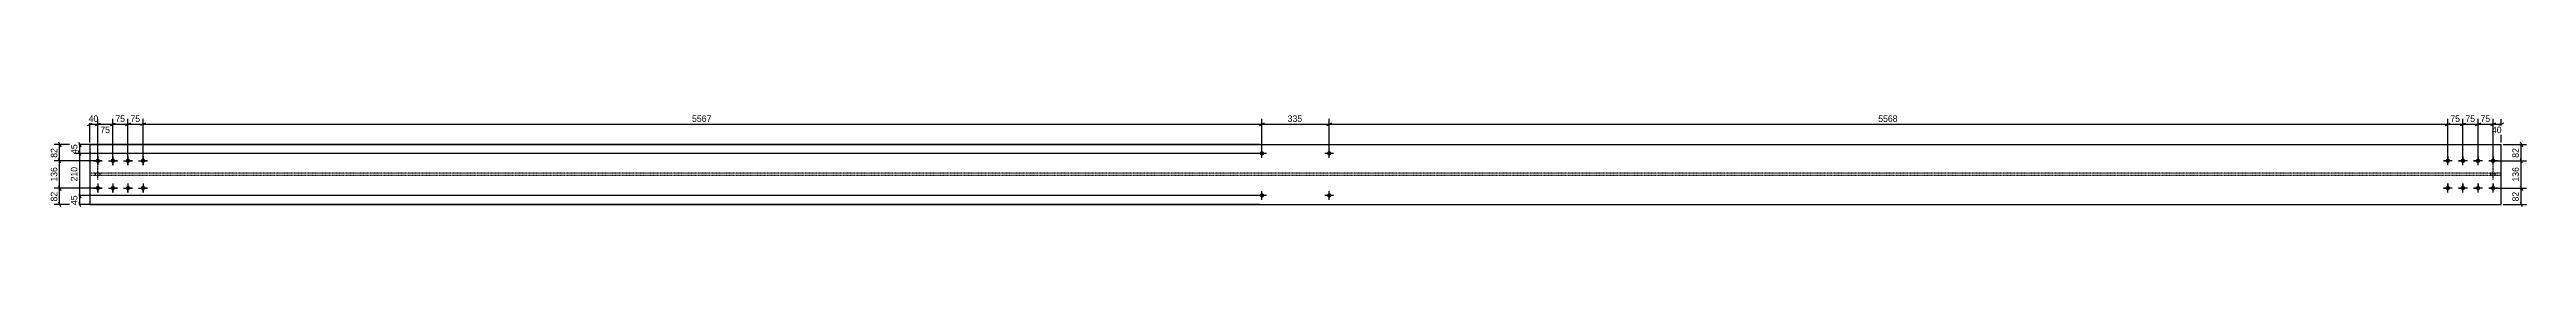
# Model space of a CAD drawing. Header units: millimetres. Extents: x 26 to 29686, y 32 to 1008.
# Drawn here: x 26 to 12352, y 32 to 495 of the extents above; entities that cross this region are included whole.
import ezdxf

# ---------------------------------------------------------------- set-up
doc = ezdxf.new("R2010")
doc.units = ezdxf.units.MM
doc.linetypes.add('DXK_LINE_DOT2', pattern=[3.9198, 1.9599, -1.9599])
doc.linetypes.add('DXK_LINE_DOT4', pattern=[0.9408, 0.4704, -0.4704])
doc.styles.add('Comic Sans MS', font='COMIC.TTF', dxfattribs={"height": 0.2})

msp = doc.modelspace()

# ---------------------------------------------------------------- hatches: boundary and pattern name
at = {"linetype": 'Continuous'}
for points in [[(266, 273, -1), (266, 251, -1)], [(341, 273, -1), (341, 251, -1)], [(416, 273, -1), (416, 251, -1)], [(491, 273, -1), (491, 251, -1)], [(6048, 299, -1), (6070, 299, -1)], [(6383, 299, -1), (6405, 299, -1)], [(11961, 251, -1), (11961, 273, -1)], [(12036, 251, -1), (12036, 273, -1)], [(12111, 251, -1), (12111, 273, -1)], [(12186, 251, -1), (12186, 273, -1)], [(266, 137, -1), (266, 115, -1)], [(341, 137, -1), (341, 115, -1)], [(416, 137, -1), (416, 115, -1)], [(491, 137, -1), (491, 115, -1)], [(11961, 115, -1), (11961, 137, -1)], [(12036, 115, -1), (12036, 137, -1)], [(12111, 115, -1), (12111, 137, -1)], [(12186, 115, -1), (12186, 137, -1)], [(6048, 89, -1), (6070, 89, -1)], [(6383, 89, -1), (6405, 89, -1)]]:
    msp.add_hatch(color=3, dxfattribs=at).paths.add_polyline_path(points)

# ---------------------------------------------------------------- linework, layer by layer
at = {"color": 8, "linetype": 'Continuous'}
for p, q in [((214, 438), (238, 450)), ((226, 354), (226, 472)), ((226, 444), (266, 444)), ((278, 450), (254, 438)), ((266, 272), (266, 472)), ((341, 272), (341, 470)), ((404, 438), (428, 450)), ((416, 272), (416, 472)), ((416, 444), (491, 444)), ((503, 450), (479, 438)), ((503, 450), (479, 438)), ((491, 272), (491, 472)), ((491, 272), (491, 472)), ((491, 444), (6059, 444)), ((6071, 450), (6047, 438)), ((6047, 438), (6071, 450)), ((6059, 309), (6059, 472)), ((6059, 309), (6059, 472)), ((6059, 444), (6394, 444)), ((6382, 438), (6406, 450)), ((6406, 450), (6382, 438)), ((6394, 309), (6394, 472)), ((6394, 309), (6394, 472)), ((11949, 438), (11973, 450)), ((11961, 272), (11961, 472)), ((11961, 444), (12036, 444)), ((12048, 450), (12024, 438)), ((12036, 272), (12036, 472)), ((12111, 272), (12111, 472)), ((12174, 438), (12198, 450)), ((12186, 272), (12186, 470)), ((12186, 444), (12226, 444)), ((12238, 450), (12214, 438)), ((12226, 354), (12226, 470)), ((256, 262), (48, 262)), ((70, 356), (82, 332)), ((82, 250), (70, 274)), ((76, 262), (76, 344)), ((6049, 299), (148, 299)), ((170, 356), (182, 332)), ((182, 287), (170, 311)), ((176, 299), (176, 344)), ((12196, 262), (12352, 262)), ((12320, 356), (12332, 332)), ((12332, 250), (12320, 274)), ((256, 126), (48, 126)), ((70, 138), (82, 114)), ((76, 44), (76, 126)), ((12196, 126), (12352, 126)), ((12320, 138), (12332, 114)), ((12326, 44), (12326, 126)), ((216, 44), (48, 44)), ((82, 32), (70, 56)), ((6049, 89), (148, 89)), ((6049, 89), (148, 89)), ((6049, 44), (148, 44)), ((170, 101), (182, 77)), ((182, 32), (170, 56)), ((176, 44), (176, 89)), ((12236, 44), (12352, 44)), ((12332, 32), (12320, 56))]:
    msp.add_line(p, q, dxfattribs=at)
at = {"color": 7, "linetype": 'Continuous'}
for p, q in [((226, 344), (226, 44)), ((226, 344), (12226, 344)), ((12226, 44), (12226, 344)), ((226, 44), (12226, 44))]:
    msp.add_line(p, q, dxfattribs=at)
at = {"color": 3, "linetype": 'Continuous'}
for p, q in [((244, 262), (288, 262)), ((244, 262), (259, 262)), ((266, 284), (266, 240)), ((266, 284), (266, 269)), ((266, 240), (266, 254)), ((288, 262), (274, 262)), ((319, 262), (363, 262)), ((319, 262), (334, 262)), ((341, 284), (341, 240)), ((341, 284), (341, 269)), ((341, 240), (341, 254)), ((363, 262), (349, 262)), ((394, 262), (438, 262)), ((394, 262), (409, 262)), ((416, 284), (416, 240)), ((416, 284), (416, 269)), ((416, 240), (416, 254)), ((438, 262), (424, 262)), ((469, 262), (513, 262)), ((469, 262), (484, 262)), ((491, 284), (491, 240)), ((491, 284), (491, 269)), ((491, 240), (491, 254)), ((513, 262), (499, 262)), ((6081, 299), (6037, 299)), ((6059, 277), (6059, 321)), ((6416, 299), (6372, 299)), ((6394, 277), (6394, 321)), ((11983, 262), (11939, 262)), ((11939, 262), (11954, 262)), ((11961, 240), (11961, 284)), ((11961, 284), (11961, 269)), ((11961, 240), (11961, 254)), ((11983, 262), (11969, 262)), ((12058, 262), (12014, 262)), ((12014, 262), (12029, 262)), ((12036, 240), (12036, 284)), ((12036, 284), (12036, 269)), ((12036, 240), (12036, 254)), ((12058, 262), (12044, 262)), ((12133, 262), (12089, 262)), ((12089, 262), (12104, 262)), ((12111, 240), (12111, 284)), ((12111, 284), (12111, 269)), ((12111, 240), (12111, 254)), ((12133, 262), (12119, 262)), ((12208, 262), (12164, 262)), ((12164, 262), (12179, 262)), ((12186, 240), (12186, 284)), ((12186, 284), (12186, 269)), ((12186, 240), (12186, 254)), ((12208, 262), (12194, 262)), ((244, 126), (288, 126)), ((244, 126), (259, 126)), ((266, 148), (266, 104)), ((266, 148), (266, 134)), ((288, 126), (274, 126)), ((319, 126), (363, 126)), ((319, 126), (334, 126)), ((341, 148), (341, 104)), ((341, 148), (341, 134)), ((363, 126), (349, 126)), ((394, 126), (438, 126)), ((394, 126), (409, 126)), ((416, 148), (416, 104)), ((416, 148), (416, 134)), ((438, 126), (424, 126)), ((469, 126), (513, 126)), ((469, 126), (484, 126)), ((491, 148), (491, 104)), ((491, 148), (491, 134)), ((513, 126), (499, 126)), ((11983, 126), (11939, 126)), ((11939, 126), (11954, 126)), ((11961, 104), (11961, 148)), ((11961, 148), (11961, 134)), ((11983, 126), (11969, 126)), ((12058, 126), (12014, 126)), ((12014, 126), (12029, 126)), ((12036, 104), (12036, 148)), ((12036, 148), (12036, 134)), ((12058, 126), (12044, 126)), ((12133, 126), (12089, 126)), ((12089, 126), (12104, 126)), ((12111, 104), (12111, 148)), ((12111, 148), (12111, 134)), ((12133, 126), (12119, 126)), ((12208, 126), (12164, 126)), ((12164, 126), (12179, 126)), ((12186, 104), (12186, 148)), ((12186, 148), (12186, 134)), ((12208, 126), (12194, 126)), ((266, 104), (266, 119)), ((341, 104), (341, 119)), ((416, 104), (416, 119)), ((491, 104), (491, 119)), ((6081, 89), (6037, 89)), ((6059, 67), (6059, 111)), ((6416, 89), (6372, 89)), ((6394, 67), (6394, 111)), ((11961, 104), (11961, 119)), ((12036, 104), (12036, 119)), ((12111, 104), (12111, 119)), ((12186, 104), (12186, 119))]:
    msp.add_line(p, q, dxfattribs=at)
at = {"color": 7, "linetype": 'DXK_LINE_DOT4'}
for p, q in [((12226, 200), (226, 200)), ((12226, 188), (226, 188))]:
    msp.add_line(p, q, dxfattribs=at)
at = {"color": 3, "linetype": 'DXK_LINE_DOT2'}
for p, q in [((255, 188), (255, 200)), ((255, 188), (255, 200)), ((255, 188), (255, 200)), ((255, 188), (255, 200)), ((266, 169), (266, 237)), ((266, 169), (266, 237)), ((266, 169), (266, 237)), ((266, 169), (266, 237)), ((277, 188), (277, 200)), ((277, 188), (277, 200)), ((277, 188), (277, 200)), ((277, 188), (277, 200)), ((12175, 188), (12175, 200)), ((12175, 188), (12175, 200)), ((12175, 188), (12175, 200)), ((12175, 188), (12175, 200)), ((12186, 169), (12186, 237)), ((12186, 169), (12186, 237)), ((12186, 169), (12186, 237)), ((12186, 169), (12186, 237)), ((12197, 188), (12197, 200)), ((12197, 188), (12197, 200)), ((12197, 188), (12197, 200)), ((12197, 188), (12197, 200))]:
    msp.add_line(p, q, dxfattribs=at)

# ---------------------------------------------------------------- next in the draw order: wipeouts: each hides what was drawn before it
at = {"color": 0}
for points in [[(279, 450), (279, 495), (214, 495), (214, 450)], [(486, 450), (486, 495), (421, 495), (421, 450)], [(3334, 450), (3334, 495), (3217, 495), (3217, 450)], [(6272, 450), (6272, 495), (6181, 495), (6181, 450)], [(12031, 450), (12031, 495), (11966, 495), (11966, 450)], [(12239, 393), (12239, 438), (12174, 438), (12174, 393)], [(70, 118), (26, 118), (26, 53), (70, 53)], [(12320, 118), (12276, 118), (12276, 53), (12320, 53)]]:
    msp.add_wipeout(points, dxfattribs=at)

# ---------------------------------------------------------------- next in the draw order: linework, layer by layer
at = {"color": 8, "linetype": 'Continuous'}
for p, q in [((254, 438), (278, 450)), ((266, 272), (266, 470)), ((266, 444), (341, 444)), ((353, 450), (329, 438)), ((428, 450), (404, 438)), ((416, 272), (416, 472)), ((6394, 444), (11961, 444)), ((11949, 438), (11973, 450)), ((11961, 272), (11961, 472)), ((12024, 438), (12048, 450)), ((12036, 272), (12036, 472)), ((12099, 438), (12123, 450)), ((12111, 444), (12186, 444)), ((12198, 450), (12174, 438)), ((12186, 272), (12186, 472)), ((12236, 344), (12352, 344)), ((12326, 126), (12326, 262)), ((12196, 126), (12352, 126)), ((12320, 138), (12332, 114))]:
    msp.add_line(p, q, dxfattribs=at)

# ---------------------------------------------------------------- next in the draw order: texts
at = {"color": 3, "style": 'Comic Sans MS'}
for s, p in [('40', (220, 456)), ('75', (428, 456)), ('5567', (3223, 456)), ('335', (6187, 456)), ('75', (11973, 456)), ('40', (12180, 400))]:
    msp.add_text(s, height=32.4, dxfattribs=at).set_placement(p)
for p in [(64, 59), (12314, 59)]:
    msp.add_text('82', height=32.4, rotation=90.0002, dxfattribs=at).set_placement(p)

# ---------------------------------------------------------------- next in the draw order: wipeouts: each hides what was drawn before it
at = {"color": 0}
for points in [[(9236, 450), (9236, 495), (9119, 495), (9119, 450)], [(12181, 450), (12181, 495), (12116, 495), (12116, 450)], [(336, 393), (336, 438), (271, 438), (271, 393)], [(12320, 236), (12276, 236), (12276, 152), (12320, 152)]]:
    msp.add_wipeout(points, dxfattribs=at)

# ---------------------------------------------------------------- next in the draw order: linework, layer by layer
at = {"color": 8, "linetype": 'Continuous'}
for p, q in [((329, 438), (353, 450)), ((341, 272), (341, 472)), ((341, 444), (416, 444)), ((12036, 444), (12111, 444)), ((12123, 450), (12099, 438)), ((12111, 272), (12111, 472)), ((216, 344), (48, 344)), ((6049, 344), (148, 344)), ((12196, 262), (12352, 262)), ((12332, 250), (12320, 274)), ((12326, 262), (12326, 344))]:
    msp.add_line(p, q, dxfattribs=at)

# ---------------------------------------------------------------- next in the draw order: texts
at = {"color": 3, "style": 'Comic Sans MS'}
for s, p in [('75', (278, 400)), ('5568', (9126, 456)), ('75', (12123, 456))]:
    msp.add_text(s, height=32.4, dxfattribs=at).set_placement(p)
msp.add_text('136', height=32.4, rotation=90.0002, dxfattribs=at).set_placement((12314, 158))

# ---------------------------------------------------------------- next in the draw order: wipeouts: each hides what was drawn before it
at = {"color": 0}
for points in [[(411, 450), (411, 495), (346, 495), (346, 450)], [(12106, 450), (12106, 495), (12041, 495), (12041, 450)], [(70, 335), (26, 335), (26, 270), (70, 270)], [(12320, 335), (12276, 335), (12276, 270), (12320, 270)]]:
    msp.add_wipeout(points, dxfattribs=at)

# ---------------------------------------------------------------- next in the draw order: texts
at = {"color": 3, "style": 'Comic Sans MS'}
for p in [(353, 456), (12048, 456)]:
    msp.add_text('75', height=32.4, dxfattribs=at).set_placement(p)
for p in [(64, 277), (12314, 277)]:
    msp.add_text('82', height=32.4, rotation=90.0002, dxfattribs=at).set_placement(p)

# ---------------------------------------------------------------- next in the draw order: wipeouts: each hides what was drawn before it
at = {"color": 0}
msp.add_wipeout([(170, 354), (126, 354), (126, 289), (170, 289)], dxfattribs=at)

# ---------------------------------------------------------------- next in the draw order: linework, layer by layer
at = {"color": 8, "linetype": 'Continuous'}
for p, q in [((6049, 299), (148, 299)), ((182, 287), (170, 311)), ((176, 89), (176, 299))]:
    msp.add_line(p, q, dxfattribs=at)

# ---------------------------------------------------------------- next in the draw order: texts
at = {"color": 3, "style": 'Comic Sans MS'}
msp.add_text('45', height=32.4, rotation=90.0002, dxfattribs=at).set_placement((164, 296))

# ---------------------------------------------------------------- next in the draw order: wipeouts: each hides what was drawn before it
at = {"color": 0}
msp.add_wipeout([(170, 237), (126, 237), (126, 152), (170, 152)], dxfattribs=at)

# ---------------------------------------------------------------- next in the draw order: linework, layer by layer
at = {"color": 8, "linetype": 'Continuous'}
for p, q in [((256, 262), (48, 262)), ((82, 250), (70, 274)), ((170, 101), (182, 77))]:
    msp.add_line(p, q, dxfattribs=at)

# ---------------------------------------------------------------- next in the draw order: texts
at = {"color": 3, "style": 'Comic Sans MS'}
msp.add_text('210', height=32.4, rotation=90.0002, dxfattribs=at).set_placement((164, 159))

# ---------------------------------------------------------------- next in the draw order: wipeouts: each hides what was drawn before it
at = {"color": 0}
msp.add_wipeout([(170, 99), (126, 99), (126, 34), (170, 34)], dxfattribs=at)

# ---------------------------------------------------------------- next in the draw order: linework, layer by layer
at = {"color": 8, "linetype": 'Continuous'}
for p, q in [((76, 126), (76, 262)), ((256, 126), (48, 126)), ((70, 138), (82, 114))]:
    msp.add_line(p, q, dxfattribs=at)

# ---------------------------------------------------------------- next in the draw order: texts
at = {"color": 3, "style": 'Comic Sans MS'}
msp.add_text('45', height=32.4, rotation=90.0002, dxfattribs=at).set_placement((164, 41))

# ---------------------------------------------------------------- next in the draw order: wipeouts: each hides what was drawn before it
at = {"color": 0}
msp.add_wipeout([(70, 236), (26, 236), (26, 152), (70, 152)], dxfattribs=at)

# ---------------------------------------------------------------- next in the draw order: texts
at = {"color": 3, "style": 'Comic Sans MS'}
msp.add_text('136', height=32.4, rotation=90.0002, dxfattribs=at).set_placement((64, 158))

doc.saveas('drawing.dxf')
